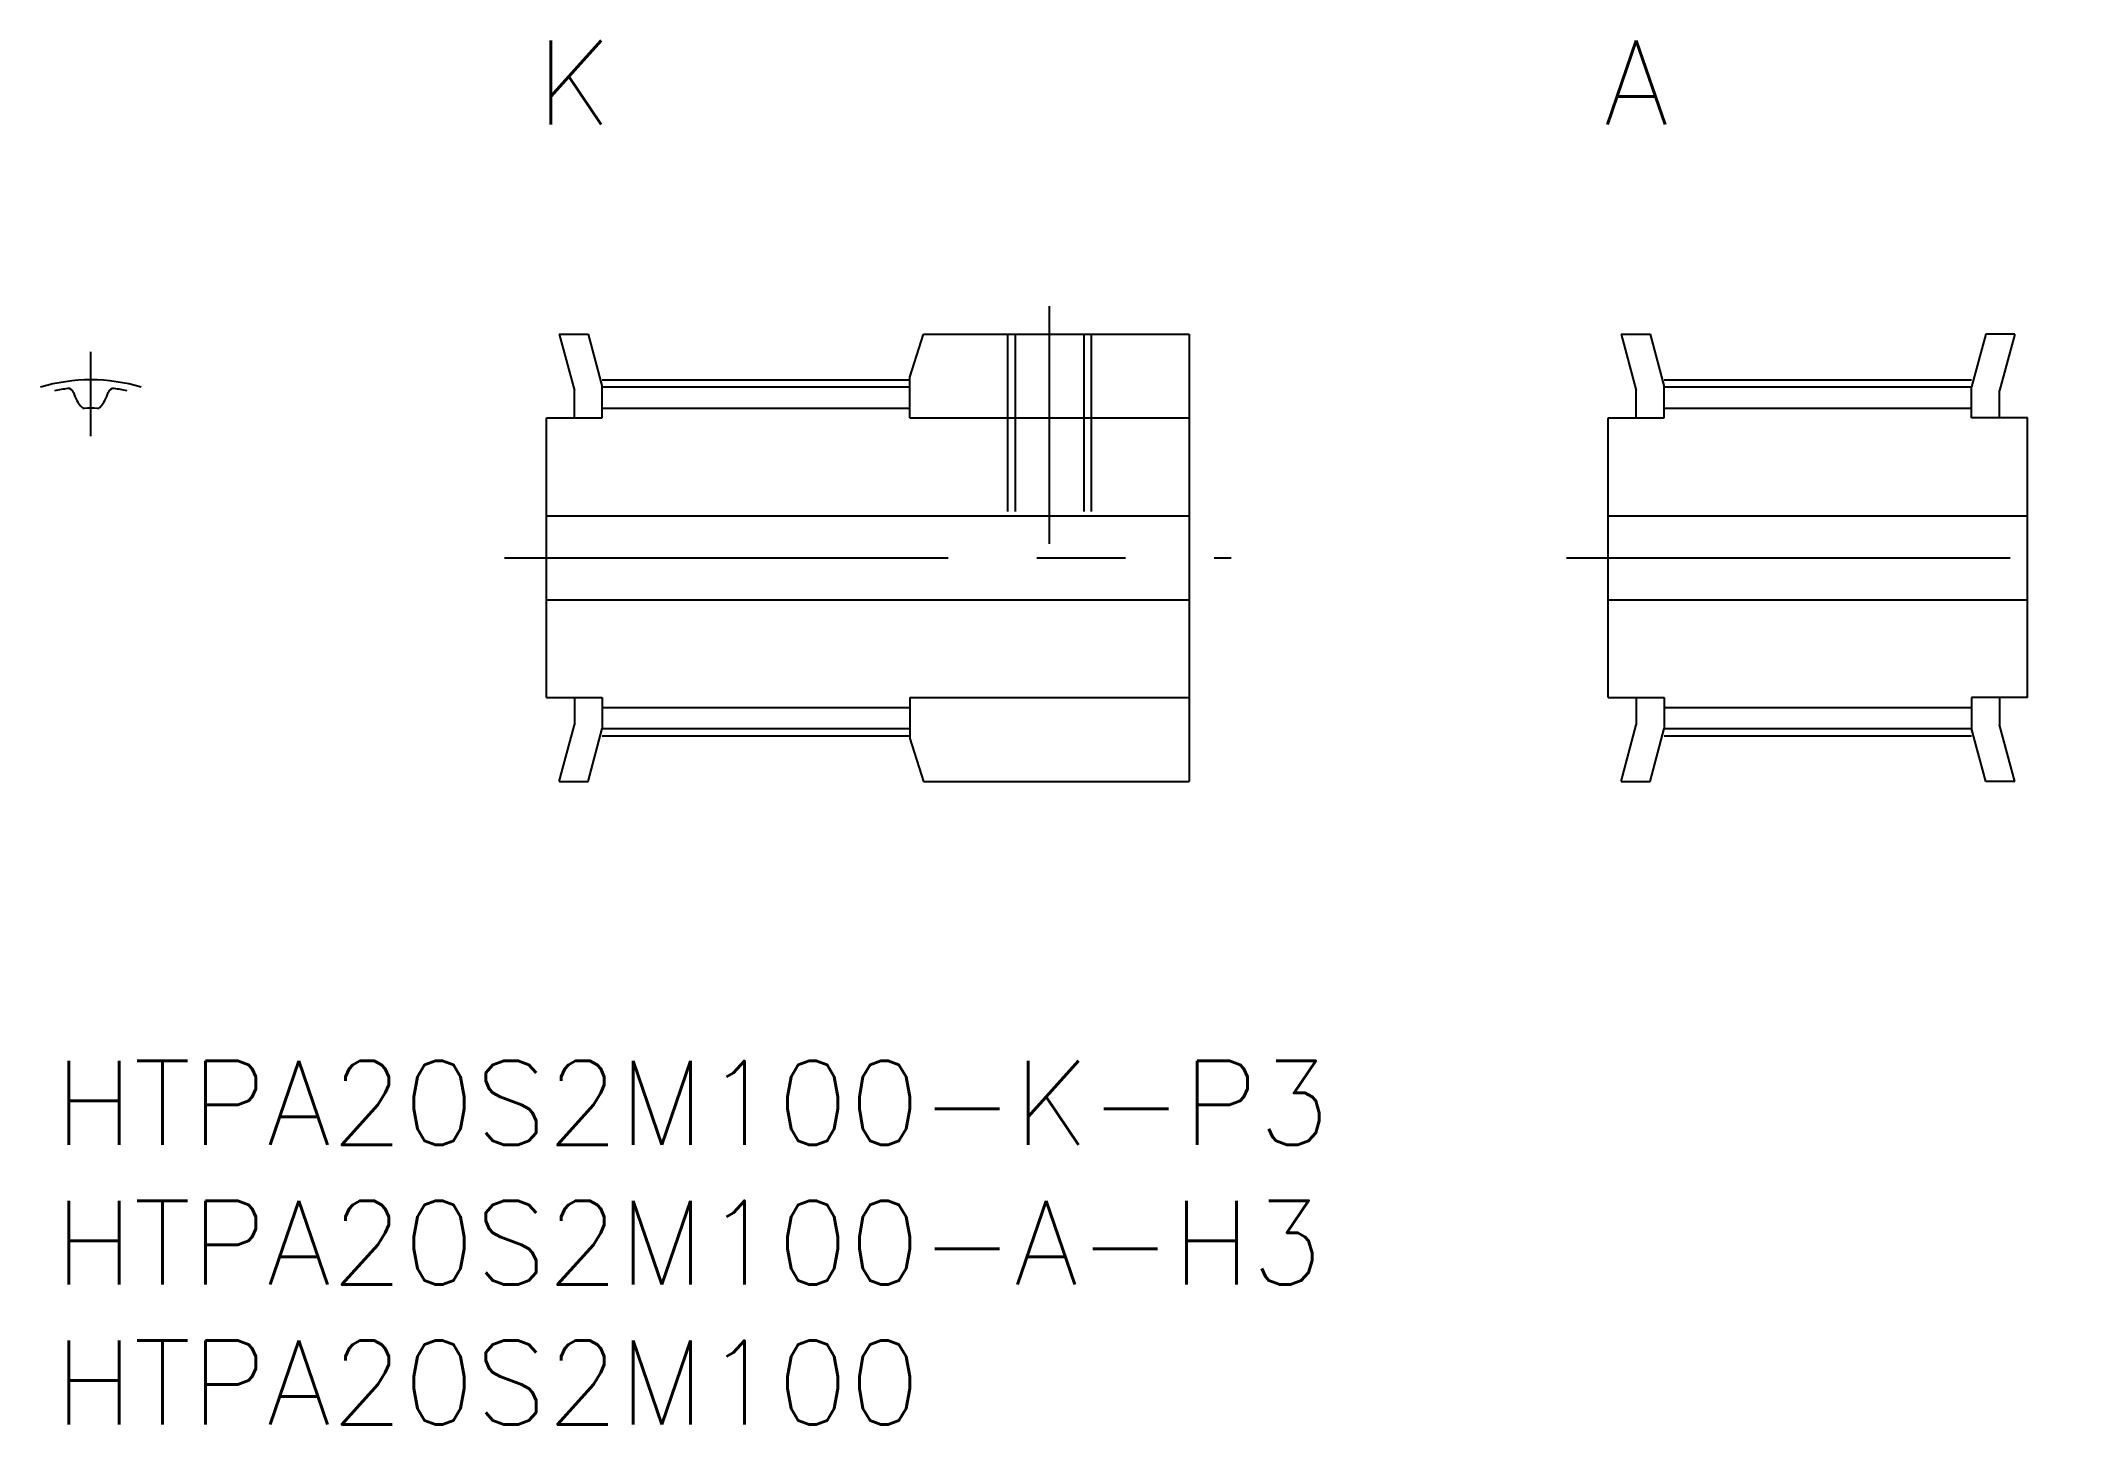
# Model space of a CAD drawing. Extents: x -0.5 to 72.1, y -13 to 36.5.
import ezdxf
from ezdxf.enums import TextEntityAlignment as Align

# ---------------------------------------------------------------- set-up
doc = ezdxf.new("R2010")
doc.units = 0
doc.header["$LTSCALE"] = 0.5
doc.linetypes.add('CENTER', pattern=[50.8, 31.75, -6.35, 6.35, -6.35])
doc.linetypes.add('DASHED', pattern=[19.05, 12.7, -6.35])
for name, color, linetype in [('MSM_CENTER', 1, 'CENTER'), ('MSM_CONTINUOUS', 7, 'CONTINUOUS'), ('MSM_DASHED', 4, 'DASHED'), ('MSM_PART_NUMBER', 7, 'CONTINUOUS')]:
    doc.layers.add(name, color=color, linetype=linetype)
doc.styles.add('MISUMI', font='txt.shx')
doc.styles.get("Standard").update_dxf_attribs({"font": 'txt.shx', "height": 1, "bigfont": 'bigfont.shx'})

# ---------------------------------------------------------------- blocks, each defined once
blk = doc.blocks.new('*U11')
at = {"layer": 'MSM_PART_NUMBER'}
blk.add_text('HTPA20S2M100-K-P3', height=3, dxfattribs=at).set_placement((0, -3))
blk = doc.blocks.new('*U12')
at = {"layer": 'MSM_PART_NUMBER'}
blk.add_text('HTPA20S2M100-A-H3', height=3, dxfattribs=at).set_placement((0, -8))
blk = doc.blocks.new('*U13')
at = {"layer": 'MSM_PART_NUMBER'}
blk.add_text('HTPA20S2M100', height=3, dxfattribs=at).set_placement((0, -13))

msp = doc.modelspace()

# ---------------------------------------------------------------- linework, layer by layer
at = {"layer": 'MSM_CENTER'}
for p, q in [((35.6, 18.5), (35.6, 27)), ((1.3, 22.35), (1.3, 25.364)), ((19.6, 24.365), (30.6, 24.365)), ((57.6, 24.365), (68.6, 24.365)), ((16.1, 18), (42.1, 18)), ((54.1, 18), (72.1, 18)), ((19.6, 11.635), (30.6, 11.635)), ((57.6, 11.635), (68.6, 11.635))]:
    msp.add_line(p, q, dxfattribs=at)
msp.add_arc((1.3, 18), 6.364, 73.57016, 106.42984, dxfattribs=at)
at = {"layer": 'MSM_CONTINUOUS'}
for p, q in [((18.058, 26), (18.6, 23.978)), ((18.058, 26), (19.094, 26)), ((18.194, 25.495), (18.194, 25.495)), ((19.094, 26), (19.6, 24.11)), ((30.6, 24.461), (31.1, 26)), ((31.1, 26), (40.6, 26)), ((40.6, 26), (40.6, 10)), ((56.058, 26), (56.6, 23.978)), ((56.058, 26), (57.094, 26)), ((56.194, 25.495), (56.194, 25.495)), ((57.094, 26), (57.6, 24.11)), ((69.106, 26), (68.6, 24.11)), ((70.142, 26), (69.106, 26)), ((70.142, 26), (69.6, 23.978)), ((70.006, 25.495), (70.006, 25.495)), ((18.329, 24.989), (18.329, 24.989)), ((56.329, 24.989), (56.329, 24.989)), ((69.871, 24.989), (69.871, 24.989)), ((18.6, 23), (18.6, 23.978)), ((19.6, 24.11), (30.6, 24.11)), ((19.6, 23), (19.6, 24.11)), ((30.6, 23), (30.6, 24.461)), ((56.6, 23), (56.6, 23.978)), ((57.6, 24.11), (68.6, 24.11)), ((57.6, 23), (57.6, 24.11)), ((68.6, 23), (68.6, 24.11)), ((69.6, 23), (69.6, 23.978)), ((19.6, 23.35), (30.6, 23.35)), ((57.6, 23.35), (68.6, 23.35)), ((17.6, 13), (17.6, 23)), ((17.6, 23), (19.6, 23)), ((30.6, 23), (40.6, 23)), ((55.6, 13), (55.6, 23)), ((55.6, 23), (57.6, 23)), ((70.6, 23), (68.6, 23)), ((70.6, 13), (70.6, 23)), ((17.6, 19.5), (40.6, 19.5)), ((55.6, 19.5), (70.6, 19.5)), ((17.6, 16.5), (40.6, 16.5)), ((55.6, 16.5), (70.6, 16.5)), ((17.6, 13), (19.6, 13)), ((18.6, 13), (18.6, 12.022)), ((19.6, 13), (19.6, 11.89)), ((19.6, 12.65), (30.6, 12.65)), ((30.6, 13), (40.6, 13)), ((30.6, 13), (30.6, 11.539)), ((55.6, 13), (57.6, 13)), ((56.6, 13), (56.6, 12.022)), ((57.6, 13), (57.6, 11.89)), ((57.6, 12.65), (68.6, 12.65)), ((70.6, 13), (68.6, 13)), ((68.6, 13), (68.6, 11.89)), ((69.6, 13), (69.6, 12.022)), ((18.058, 10), (18.6, 12.022)), ((19.094, 10), (19.6, 11.89)), ((19.6, 11.89), (30.6, 11.89)), ((56.058, 10), (56.6, 12.022)), ((57.094, 10), (57.6, 11.89)), ((57.6, 11.89), (68.6, 11.89)), ((69.106, 10), (68.6, 11.89)), ((70.142, 10), (69.6, 12.022)), ((30.6, 11.539), (31.1, 10)), ((18.058, 10), (19.094, 10)), ((31.1, 10), (40.6, 10)), ((56.058, 10), (57.094, 10)), ((70.142, 10), (69.106, 10))]:
    msp.add_line(p, q, dxfattribs=at)
for centre, radius, start, end in [((1.3, 18), 6.11, 97.82923, 102.28449), ((0.494, 23.865), 0.19, 15.98398, 97.82923), ((2.106, 23.865), 0.19, 82.17077, 164.01602), ((1.3, 18), 6.11, 77.71551, 82.17077), ((1.95, 24.282), 1.325, 195.98398, 223.12918), ((1.056, 23.445), 0.1, 223.12918, 272.56626), ((1.3, 18), 5.35, 87.43374, 92.56626), ((1.544, 23.445), 0.1, 267.43374, 316.87082), ((0.65, 24.282), 1.325, 316.87082, 344.01602)]:
    msp.add_arc(centre, radius, start, end, dxfattribs=at)
at = {"layer": 'MSM_DASHED'}
for p, q in [((34.1, 26), (34.1, 19.5)), ((34.37, 26), (34.37, 19.5)), ((36.829, 26), (36.829, 19.5)), ((37.1, 26), (37.1, 19.5))]:
    msp.add_line(p, q, dxfattribs=at)

# ---------------------------------------------------------------- block references
at = {"layer": 'MSM_CONTINUOUS'}
for name in ['*U11', '*U12', '*U13']:
    msp.add_blockref(name, (0, 0), dxfattribs=at)

# ---------------------------------------------------------------- texts
at = {"layer": 'MSM_PART_NUMBER', "style": 'MISUMI'}
for s, p in [('K', (18.6, 35)), ('A', (56.6, 35))]:
    msp.add_text(s, height=3, dxfattribs=at).set_placement(p, align=Align.MIDDLE_CENTER)

doc.saveas('drawing.dxf')
